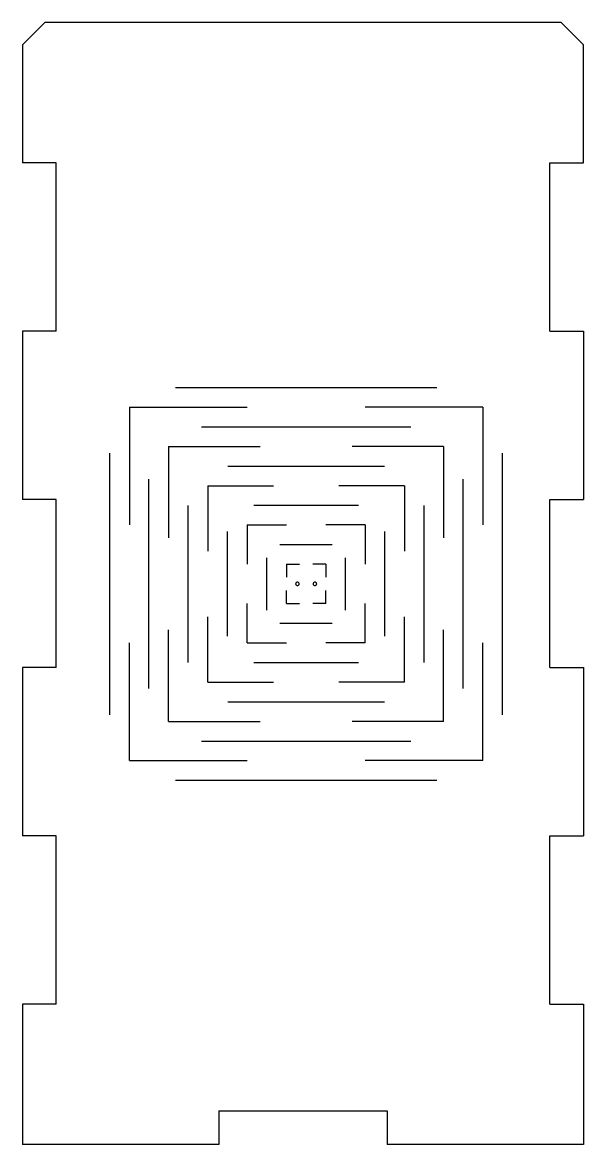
# Model space of a CAD drawing. Extents: x 8 to 213, y -217 to -66.
# Drawn here: x 59.7 to 109.4, y -165.6 to -66.1 of the extents above; entities that cross this region are included whole.
import ezdxf

# ---------------------------------------------------------------- set-up
doc = ezdxf.new("R2010")
doc.units = 0
doc.header["$MEASUREMENT"] = 0

msp = doc.modelspace()

# ---------------------------------------------------------------- linework, layer by layer
for p, q in [((62.712, -78.557), (59.73, -78.557)), ((62.712, -93.47), (62.712, -78.557)), ((106.46, -93.47), (106.46, -78.557)), ((106.46, -78.557), (109.443, -78.557)), ((59.73, -93.47), (59.73, -108.384)), ((62.712, -93.47), (59.73, -93.47)), ((106.46, -93.47), (109.443, -93.47)), ((109.443, -93.47), (109.443, -108.384)), ((73.277, -98.472), (96.454, -98.472)), ((69.202, -100.213), (69.202, -110.642)), ((69.202, -100.213), (79.632, -100.213)), ((100.528, -100.213), (90.099, -100.213)), ((100.528, -100.213), (100.528, -110.642)), ((75.595, -101.953), (94.136, -101.953)), ((67.462, -127.464), (67.462, -104.288)), ((72.683, -103.693), (72.683, -111.805)), ((72.683, -103.693), (80.795, -103.693)), ((97.048, -103.693), (88.936, -103.693)), ((97.048, -103.693), (97.048, -111.805)), ((102.269, -127.464), (102.269, -104.288)), ((77.912, -105.434), (91.818, -105.434)), ((70.942, -125.147), (70.942, -106.605)), ((76.164, -107.174), (76.164, -112.968)), ((76.164, -107.174), (81.958, -107.174)), ((93.567, -107.174), (87.773, -107.174)), ((93.567, -107.174), (93.567, -112.968)), ((98.788, -125.147), (98.788, -106.605)), ((62.712, -108.384), (59.73, -108.384)), ((62.712, -123.298), (62.712, -108.384)), ((74.423, -122.829), (74.423, -108.923)), ((80.23, -108.915), (89.501, -108.915)), ((95.307, -122.829), (95.307, -108.923)), ((106.46, -123.298), (106.46, -108.384)), ((106.46, -108.384), (109.443, -108.384)), ((77.904, -120.511), (77.904, -111.241)), ((79.644, -110.655), (79.644, -114.131)), ((79.644, -110.655), (83.121, -110.655)), ((90.086, -110.655), (86.61, -110.655)), ((90.086, -110.655), (90.086, -114.131)), ((91.827, -120.511), (91.827, -111.241)), ((82.548, -112.395), (87.183, -112.395)), ((81.385, -118.194), (81.385, -113.558)), ((83.125, -114.136), (83.125, -115.294)), ((83.125, -114.136), (84.284, -114.136)), ((86.606, -114.136), (85.447, -114.136)), ((86.606, -114.136), (86.606, -115.294)), ((88.346, -118.194), (88.346, -113.558)), ((83.941, -115.828), (83.933, -115.876)), ((83.933, -115.876), (83.941, -115.924)), ((83.963, -115.785), (83.941, -115.828)), ((83.941, -115.924), (83.963, -115.967)), ((83.997, -115.75), (83.963, -115.785)), ((83.963, -115.967), (83.997, -116.002)), ((84.04, -115.728), (83.997, -115.75)), ((83.997, -116.002), (84.04, -116.024)), ((84.088, -115.721), (84.04, -115.728)), ((84.04, -116.024), (84.088, -116.031)), ((84.136, -115.728), (84.088, -115.721)), ((84.088, -116.031), (84.136, -116.024)), ((84.18, -115.75), (84.136, -115.728)), ((84.136, -116.024), (84.18, -116.002)), ((84.214, -115.785), (84.18, -115.75)), ((84.18, -116.002), (84.214, -115.967)), ((84.236, -115.828), (84.214, -115.785)), ((84.214, -115.967), (84.236, -115.924)), ((84.244, -115.876), (84.236, -115.828)), ((84.236, -115.924), (84.244, -115.876)), ((85.494, -115.828), (85.487, -115.876)), ((85.487, -115.876), (85.494, -115.924)), ((85.517, -115.785), (85.494, -115.828)), ((85.494, -115.924), (85.517, -115.967)), ((85.551, -115.75), (85.517, -115.785)), ((85.517, -115.967), (85.551, -116.002)), ((85.594, -115.728), (85.551, -115.75)), ((85.551, -116.002), (85.594, -116.024)), ((85.642, -115.721), (85.594, -115.728)), ((85.594, -116.024), (85.642, -116.031)), ((85.69, -115.728), (85.642, -115.721)), ((85.642, -116.031), (85.69, -116.024)), ((85.734, -115.75), (85.69, -115.728)), ((85.69, -116.024), (85.734, -116.002)), ((85.768, -115.785), (85.734, -115.75)), ((85.734, -116.002), (85.768, -115.967)), ((85.79, -115.828), (85.768, -115.785)), ((85.768, -115.967), (85.79, -115.924)), ((85.798, -115.876), (85.79, -115.828)), ((85.79, -115.924), (85.798, -115.876)), ((83.125, -117.616), (83.125, -116.457)), ((86.606, -117.616), (86.606, -116.457)), ((79.644, -121.097), (79.644, -117.62)), ((83.125, -117.616), (84.284, -117.616)), ((86.606, -117.616), (85.447, -117.616)), ((90.086, -121.097), (90.086, -117.62)), ((76.164, -124.578), (76.164, -118.783)), ((93.567, -124.578), (93.567, -118.783)), ((72.683, -128.058), (72.683, -119.947)), ((82.548, -119.357), (87.183, -119.357)), ((97.048, -128.058), (97.048, -119.947)), ((69.202, -131.539), (69.202, -121.11)), ((79.644, -121.097), (83.121, -121.097)), ((90.086, -121.097), (86.61, -121.097)), ((100.528, -131.539), (100.528, -121.11)), ((80.23, -122.837), (89.501, -122.837)), ((59.73, -123.298), (59.73, -138.212)), ((62.712, -123.298), (59.73, -123.298)), ((106.46, -123.298), (109.443, -123.298)), ((109.443, -123.298), (109.443, -138.212)), ((76.164, -124.578), (81.958, -124.578)), ((93.567, -124.578), (87.773, -124.578)), ((77.912, -126.318), (91.818, -126.318)), ((72.683, -128.058), (80.795, -128.058)), ((97.048, -128.058), (88.936, -128.058)), ((75.595, -129.799), (94.136, -129.799)), ((69.202, -131.539), (79.632, -131.539)), ((100.528, -131.539), (90.099, -131.539)), ((73.277, -133.279), (96.454, -133.279)), ((62.712, -138.212), (59.73, -138.212)), ((62.712, -153.126), (62.712, -138.212)), ((106.46, -153.126), (106.46, -138.212)), ((106.46, -138.212), (109.443, -138.212)), ((62.712, -153.126), (59.73, -153.126)), ((59.73, -153.126), (59.73, -165.554)), ((106.46, -153.126), (109.443, -153.126)), ((109.443, -153.126), (109.443, -165.554)), ((77.129, -162.571), (92.043, -162.571)), ((77.129, -162.571), (77.129, -165.554)), ((92.043, -162.571), (92.043, -165.554)), ((77.129, -165.554), (59.73, -165.554)), ((109.443, -165.554), (92.043, -165.554))]:
    msp.add_line(p, q)
msp.add_lwpolyline([(109.443, -78.557), (109.443, -68.117), (107.454, -66.128), (61.718, -66.128), (59.73, -68.117), (59.73, -78.557)])

doc.saveas('drawing.dxf')
